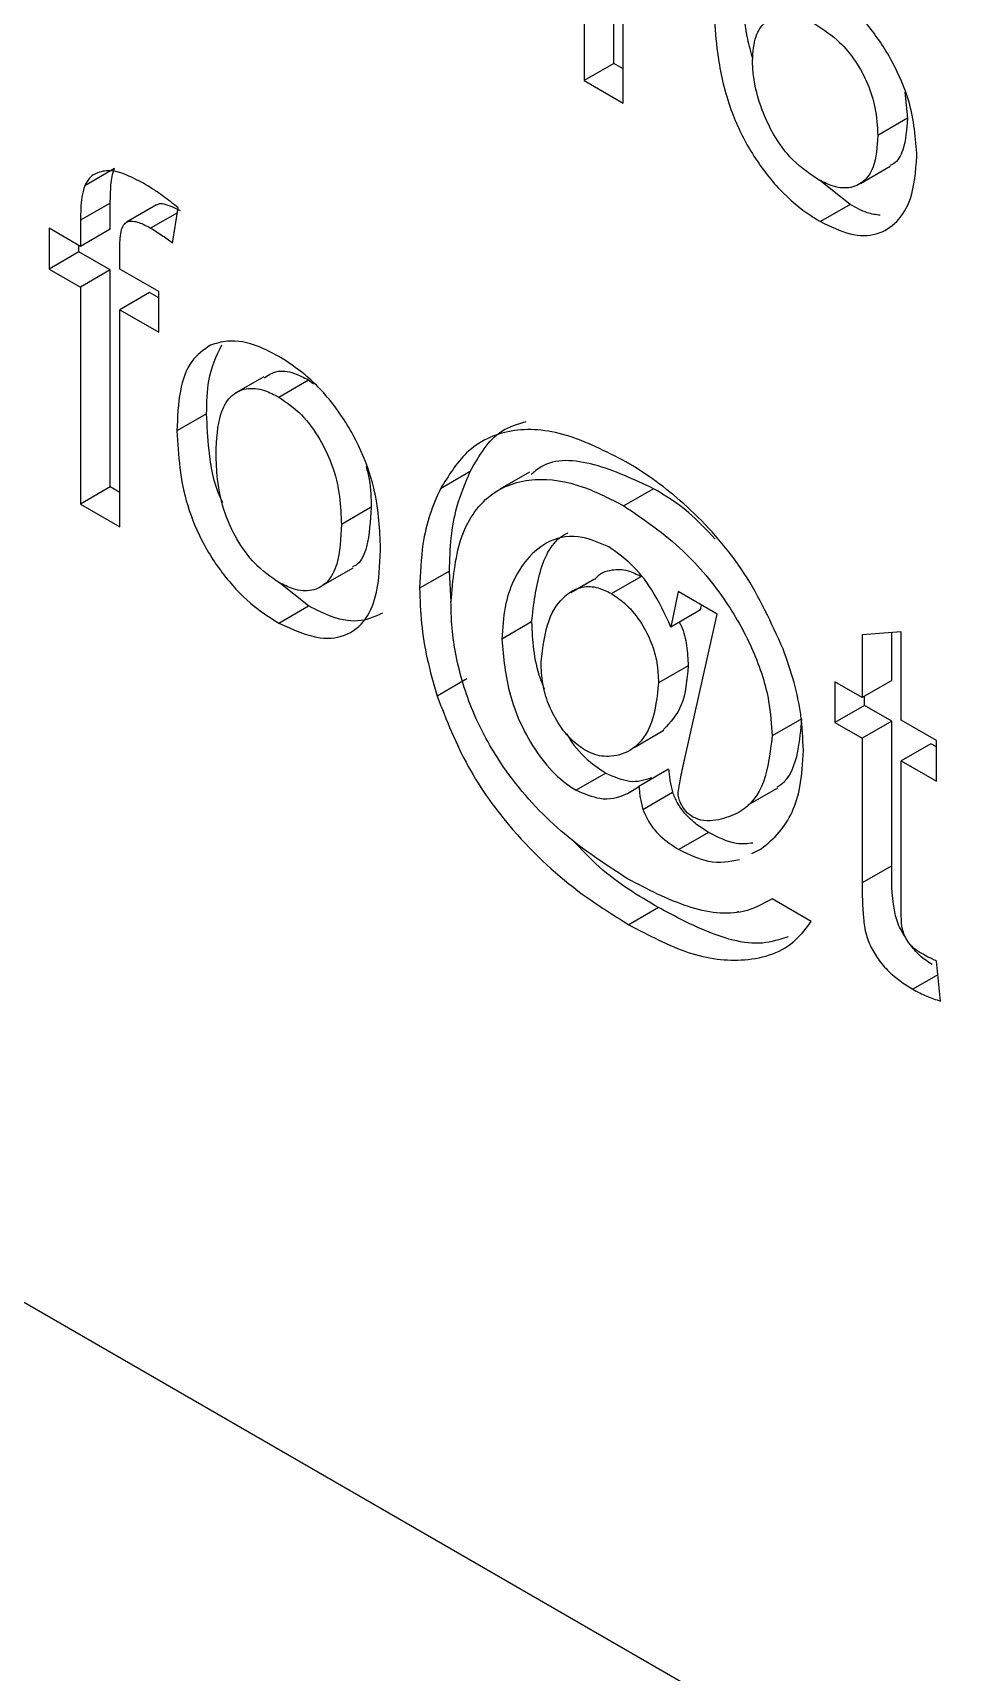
# Model space of a CAD drawing. Extents: x 75 to 2075, y 25 to 1460.
# Drawn here: x 1917.53 to 1921.89, y 987.6 to 995.4 of the extents above; entities that cross this region are included whole.
import ezdxf

# ---------------------------------------------------------------- set-up
doc = ezdxf.new("R2010")
doc.units = 0
doc.header["$LTSCALE"] = 5
doc.linetypes.add('SLD-KATı', pattern=[0])
doc.layers.get('0').update_dxf_attribs({"linetype": 'CONTINUOUS'})

msp = doc.modelspace()

# ---------------------------------------------------------------- linework, layer by layer
at = {"color": 7, "linetype": 'SLD-KATı'}
for p, q in [((1893.5876, 1003.1553), (1960.0556, 964.7841)), ((1920.338, 995.0614), (1920.338, 996.7391)), ((1920.2932, 995.2506), (1920.2932, 996.5579)), ((1920.1518, 996.4763), (1920.1518, 995.1689)), ((1920.2932, 995.2506), (1920.1518, 995.1689)), ((1920.338, 995.2247), (1920.2932, 995.2506)), ((1920.1518, 995.1689), (1920.338, 995.0614)), ((1921.6776, 995.1146), (1921.6902, 994.9899)), ((1921.6902, 994.9899), (1921.5487, 994.9083)), ((1917.9174, 994.7506), (1917.776, 994.6689)), ((1921.4665, 994.6797), (1921.6079, 994.7614)), ((1921.4172, 994.5802), (1921.2718, 994.6956)), ((1917.8976, 994.5866), (1917.7562, 994.5049)), ((1917.8976, 994.4619), (1917.8976, 994.5866)), ((1918.1169, 994.5774), (1917.9755, 994.4958)), ((1918.1939, 994.3964), (1918.2204, 994.5643)), ((1921.4172, 994.5802), (1921.2757, 994.4986)), ((1917.7562, 994.3802), (1917.6072, 994.4663)), ((1917.6072, 994.4663), (1917.6072, 994.2727)), ((1917.7562, 994.5049), (1917.7562, 994.3802)), ((1918.2167, 994.5406), (1918.0897, 994.4673)), ((1917.8976, 994.4619), (1917.7562, 994.3802)), ((1917.7486, 994.3543), (1917.6072, 994.2727)), ((1917.7486, 994.3543), (1917.7486, 994.3846)), ((1917.8976, 994.2683), (1917.7486, 994.3543)), ((1917.9425, 994.2727), (1917.9425, 994.3766)), ((1917.6072, 994.2727), (1917.7562, 994.1867)), ((1917.8976, 994.2683), (1917.7562, 994.1867)), ((1917.8976, 993.2359), (1917.8976, 994.2683)), ((1918.1287, 994.1652), (1917.9425, 994.2727)), ((1917.7562, 994.1867), (1917.7562, 993.1542)), ((1918.0839, 994.1608), (1917.9425, 994.0791)), ((1918.1287, 994.1349), (1918.0839, 994.1608)), ((1918.1287, 993.9716), (1918.1287, 994.1652)), ((1917.9425, 993.0467), (1917.9425, 994.0791)), ((1917.9425, 994.0791), (1918.1287, 993.9716)), ((1918.6281, 993.76), (1918.4866, 993.6783)), ((1918.6995, 993.6636), (1918.8409, 993.7453)), ((1918.8409, 993.7453), (1918.8651, 993.7261)), ((1918.356, 993.5842), (1918.2146, 993.5026)), ((1919.6098, 993.3091), (1919.4684, 993.2275)), ((1919.8923, 993.3066), (1919.7509, 993.2249)), ((1917.8976, 993.2359), (1917.7562, 993.1542)), ((1917.9425, 993.21), (1917.8976, 993.2359)), ((1920.4823, 993.2279), (1920.3409, 993.1462)), ((1917.7562, 993.1542), (1917.9425, 993.0467)), ((1919.1383, 993.1397), (1918.9969, 993.058)), ((1918.9119, 992.7697), (1919.0533, 992.8513)), ((1919.5109, 992.8362), (1919.3694, 992.7546)), ((1919.5187, 992.69), (1919.5109, 992.8362)), ((1918.8409, 992.6698), (1918.7012, 992.781)), ((1920.2017, 992.7971), (1920.089, 992.732)), ((1920.2818, 992.7286), (1920.4233, 992.8103)), ((1920.0647, 992.718), (1920.0603, 992.7154)), ((1920.5988, 992.7393), (1920.5647, 992.5694)), ((1920.785, 992.6317), (1920.5988, 992.7393)), ((1920.7062, 992.651), (1920.7109, 992.6745)), ((1918.6995, 992.5882), (1918.8409, 992.6698)), ((1920.7062, 992.651), (1920.5647, 992.5694)), ((1920.6308, 991.9441), (1920.785, 992.6317)), ((1919.902, 992.594), (1919.7606, 992.5123)), ((1921.6605, 992.5471), (1921.4742, 992.5323)), ((1921.4742, 992.5323), (1921.4742, 992.2339)), ((1921.6156, 992.3155), (1921.6156, 992.5436)), ((1921.6605, 992.1263), (1921.6605, 992.5471)), ((1920.6471, 992.3853), (1920.5057, 992.3037)), ((1919.5935, 992.3231), (1919.4521, 992.2414)), ((1921.4742, 992.2339), (1921.3438, 992.3091)), ((1921.3438, 992.3091), (1921.3438, 992.1156)), ((1921.6156, 992.3155), (1921.4742, 992.2339)), ((1921.4853, 992.1972), (1921.4853, 992.2402)), ((1921.1872, 992.1333), (1921.0458, 992.0517)), ((1921.4853, 992.1972), (1921.3438, 992.1156)), ((1921.6156, 992.1219), (1921.4853, 992.1972)), ((1920.3901, 991.9973), (1920.5315, 992.079)), ((1921.3438, 992.1156), (1921.4742, 992.0403)), ((1921.6156, 992.1219), (1921.4742, 992.0403)), ((1921.6156, 991.434), (1921.6156, 992.1219)), ((1921.8281, 992.0296), (1921.6605, 992.1263)), ((1921.4742, 992.0403), (1921.4742, 991.3523)), ((1921.8019, 992.0144), (1921.6605, 991.9328)), ((1921.8281, 991.9993), (1921.8019, 992.0144)), ((1921.8281, 991.836), (1921.8281, 992.0296)), ((1920.5539, 991.893), (1920.4125, 991.8113)), ((1921.6605, 991.2371), (1921.6605, 991.9328)), ((1921.6605, 991.9328), (1921.8281, 991.836)), ((1920.2548, 991.8751), (1920.1133, 991.7935)), ((1920.4311, 991.7024), (1920.5726, 991.7841)), ((1920.9319, 991.7234), (1921.0733, 991.805)), ((1920.744, 991.5927), (1920.6026, 991.5111)), ((1920.9497, 991.4924), (1920.994, 991.5143)), ((1921.6156, 991.434), (1921.4742, 991.3523)), ((1921.2321, 991.1692), (1921.0458, 991.2767)), ((1920.5062, 991.2353), (1920.3648, 991.1536)), ((1920.8781, 991.2131), (1920.8879, 991.2188)), ((1921.8468, 990.7898), (1921.8281, 990.981)), ((1921.8345, 990.9158), (1921.7155, 990.8471))]:
    msp.add_line(p, q, dxfattribs=at)
for points, knots in [([(1920.9539, 995.2716), (1920.9453, 995.3035), (1920.9062, 995.448), (1920.9071, 995.579), (1920.9078, 995.6812)], [0, 0, 0, 0, 0.2209073, 1, 1, 1, 1]), ([(1920.7664, 995.5995), (1920.77, 995.488), (1920.7759, 995.3024), (1920.8415, 995.031), (1920.9463, 994.8174), (1921.0787, 994.6446), (1921.1952, 994.5475), (1921.2607, 994.5077), (1921.2757, 994.4986)], [0, 0, 0, 0, 0.290215, 0.48286, 0.640938, 0.79888, 0.953785, 1, 1, 1, 1]), ([(1921.735, 994.8075), (1921.7286, 994.8941), (1921.7178, 995.0412), (1921.621, 995.2647), (1921.5032, 995.4417), (1921.389, 995.5488), (1921.3223, 995.5896), (1921.3057, 995.5997)], [0, 0, 0, 0, 0.299917, 0.509107, 0.717857, 0.929757, 1, 1, 1, 1]), ([(1920.9527, 995.2634), (1920.9555, 995.3047), (1920.9605, 995.3793), (1921.0091, 995.4507), (1921.0792, 995.4844), (1921.1647, 995.4811), (1921.2269, 995.4497), (1921.2542, 995.4359)], [0, 0, 0, 0, 0.232476, 0.420686, 0.60829, 0.82773, 1, 1, 1, 1]), ([(1921.2542, 995.4359), (1921.2926, 995.4106), (1921.3599, 995.3664), (1921.4456, 995.2625), (1921.5043, 995.1537), (1921.5429, 995.0299), (1921.5466, 994.9518), (1921.5487, 994.9083)], [0, 0, 0, 0, 0.236611, 0.414813, 0.592894, 0.773077, 1, 1, 1, 1]), ([(1921.2615, 994.7004), (1921.2164, 994.7318), (1921.1402, 994.7849), (1921.0511, 994.9098), (1920.989, 995.0437), (1920.9566, 995.1665), (1920.9536, 995.2403), (1920.9527, 995.2634)], [0, 0, 0, 0, 0.263925, 0.446892, 0.629245, 0.883835, 1, 1, 1, 1]), ([(1921.6902, 994.9899), (1921.6862, 994.9374), (1921.6796, 994.8507), (1921.641, 994.7788), (1921.6116, 994.7672), (1921.6059, 994.765)], [0, 0, 0, 0, 0.5542013, 0.9148683, 1, 1, 1, 1]), ([(1921.5487, 994.9083), (1921.5454, 994.8546), (1921.5398, 994.766), (1921.4849, 994.6846), (1921.4152, 994.6525), (1921.3359, 994.662), (1921.2836, 994.689), (1921.2615, 994.7004)], [0, 0, 0, 0, 0.294347, 0.485905, 0.677509, 0.86348, 1, 1, 1, 1]), ([(1921.2757, 994.4986), (1921.3235, 994.4752), (1921.418, 994.4289), (1921.5469, 994.4303), (1921.6452, 994.4921), (1921.7191, 994.6142), (1921.7292, 994.7371), (1921.735, 994.8075)], [0, 0, 0, 0, 0.189024, 0.374017, 0.559123, 0.747628, 1, 1, 1, 1]), ([(1918.0554, 994.6807), (1918.0071, 994.7059), (1917.9323, 994.7448), (1917.8441, 994.7383), (1917.7977, 994.7103), (1917.7814, 994.6792), (1917.776, 994.6689)], [0, 0, 0, 0, 0.423513, 0.655219, 0.88695, 1, 1, 1, 1]), ([(1917.8976, 994.5866), (1917.8982, 994.6155), (1917.8991, 994.6591), (1917.9054, 994.7146), (1917.9134, 994.7385), (1917.9174, 994.7506)], [0, 0, 0, 0, 0.4943834, 0.7453121, 1, 1, 1, 1]), ([(1917.776, 994.6689), (1917.7708, 994.6512), (1917.761, 994.618), (1917.7569, 994.561), (1917.7565, 994.5237), (1917.7562, 994.5049)], [0, 0, 0, 0, 0.364022, 0.681061, 1, 1, 1, 1]), ([(1918.2204, 994.5643), (1918.1972, 994.5826), (1918.1584, 994.6133), (1918.1032, 994.6518), (1918.0714, 994.6711), (1918.0554, 994.6807)], [0, 0, 0, 0, 0.425421, 0.712206, 1, 1, 1, 1]), ([(1918.2312, 994.5489), (1918.2051, 994.5622), (1918.1678, 994.5811), (1918.1287, 994.585), (1918.1196, 994.5777), (1918.1177, 994.5761)], [0, 0, 0, 0, 0.648946, 0.926439, 1, 1, 1, 1]), ([(1921.5597, 994.5282), (1921.5394, 994.5309), (1921.4937, 994.537), (1921.4445, 994.5648), (1921.4172, 994.5802)], [0, 0, 0, 0, 0.4432012, 1, 1, 1, 1]), ([(1917.9425, 994.3766), (1917.9435, 994.406), (1917.945, 994.4476), (1917.9621, 994.4873), (1917.9818, 994.5009), (1918.0148, 994.5018), (1918.0522, 994.4879), (1918.0805, 994.4724), (1918.0897, 994.4673)], [0, 0, 0, 0, 0.312382, 0.441268, 0.549611, 0.657583, 0.887417, 1, 1, 1, 1]), ([(1918.0897, 994.4673), (1918.0985, 994.462), (1918.1159, 994.4514), (1918.1508, 994.4289), (1918.1767, 994.4094), (1918.1939, 994.3964)], [0, 0, 0, 0, 0.250271, 0.500598, 1, 1, 1, 1]), ([(1918.6995, 993.8572), (1918.6671, 993.8742), (1918.5824, 993.9185), (1918.4679, 993.9393), (1918.4004, 993.9182), (1918.3744, 993.9101)], [0, 0, 0, 0, 0.276006, 0.7211, 1, 1, 1, 1]), ([(1918.3744, 993.9101), (1918.3419, 993.888), (1918.2735, 993.8413), (1918.2226, 993.6922), (1918.2173, 993.5677), (1918.2146, 993.5026)], [0, 0, 0, 0, 0.300987, 0.634538, 1, 1, 1, 1]), ([(1918.356, 993.5842), (1918.3571, 993.6386), (1918.3595, 993.7653), (1918.4028, 993.8588), (1918.4276, 993.9122)], [0, 0, 0, 0, 0.428789, 1, 1, 1, 1]), ([(1919.1832, 992.9606), (1919.1785, 993.0488), (1919.1704, 993.2), (1919.0855, 993.4357), (1918.9697, 993.6258), (1918.8335, 993.771), (1918.7414, 993.8303), (1918.6995, 993.8572)], [0, 0, 0, 0, 0.2717781, 0.465594, 0.659816, 0.8451512, 1, 1, 1, 1]), ([(1918.6306, 993.7555), (1918.648, 993.7673), (1918.6868, 993.7938), (1918.7642, 993.7843), (1918.8183, 993.7568), (1918.8409, 993.7453)], [0, 0, 0, 0, 0.319926, 0.716042, 1, 1, 1, 1]), ([(1918.4009, 993.3957), (1918.4038, 993.4619), (1918.4086, 993.5671), (1918.4642, 993.671), (1918.5386, 993.7099), (1918.6224, 993.7032), (1918.6768, 993.6753), (1918.6995, 993.6636)], [0, 0, 0, 0, 0.320821, 0.510606, 0.701435, 0.875337, 1, 1, 1, 1]), ([(1918.6995, 993.6636), (1918.7362, 993.6383), (1918.8081, 993.5887), (1918.8945, 993.4693), (1918.9598, 993.3337), (1918.9926, 993.1927), (1918.9955, 993.1013), (1918.9969, 993.058)], [0, 0, 0, 0, 0.202983, 0.397268, 0.566465, 0.79466, 1, 1, 1, 1]), ([(1918.4334, 993.1606), (1918.4302, 993.1672), (1918.3895, 993.2496), (1918.3646, 993.3999), (1918.3587, 993.5273), (1918.356, 993.5842)], [0, 0, 0, 0, 0.045973, 0.573506, 1, 1, 1, 1]), ([(1919.6098, 993.3091), (1919.6527, 993.3847), (1919.7183, 993.5002), (1919.8351, 993.5348), (1919.8755, 993.5468)], [0, 0, 0, 0, 0.654296, 1, 1, 1, 1]), ([(1918.2146, 993.5026), (1918.2215, 993.3862), (1918.2319, 993.2102), (1918.3399, 992.9552), (1918.4581, 992.7821), (1918.5847, 992.66), (1918.6664, 992.6089), (1918.6995, 992.5882)], [0, 0, 0, 0, 0.3472362, 0.5252937, 0.703487, 0.8798064, 1, 1, 1, 1]), ([(1920.3499, 993.3561), (1920.2548, 993.4049), (1920.0636, 993.5028), (1919.7955, 993.522), (1919.5891, 993.4237), (1919.5064, 993.2892), (1919.4684, 993.2275)], [0, 0, 0, 0, 0.2576588, 0.517547, 0.7788009, 1, 1, 1, 1]), ([(1918.6995, 992.7818), (1918.6609, 992.8085), (1918.587, 992.8599), (1918.4984, 992.9826), (1918.434, 993.1236), (1918.4045, 993.2643), (1918.402, 993.3555), (1918.4009, 993.3957)], [0, 0, 0, 0, 0.210185, 0.402945, 0.572306, 0.811245, 1, 1, 1, 1]), ([(1919.1142, 993.3338), (1919.1199, 993.3129), (1919.1386, 993.2446), (1919.1384, 993.1827), (1919.1383, 993.1397)], [0, 0, 0, 0, 0.305458, 1, 1, 1, 1]), ([(1919.5109, 992.8362), (1919.5126, 992.8898), (1919.516, 992.9968), (1919.5458, 993.1594), (1919.5865, 993.2546), (1919.6098, 993.3091)], [0, 0, 0, 0, 0.299526, 0.599287, 1, 1, 1, 1]), ([(1920.4823, 993.2279), (1920.3881, 993.2718), (1920.1989, 993.36), (1919.9896, 993.3741), (1919.9151, 993.308), (1919.9, 993.2947)], [0, 0, 0, 0, 0.442337, 0.887284, 1, 1, 1, 1]), ([(1921.0988, 992.4654), (1921.0424, 992.589), (1920.9295, 992.8369), (1920.6673, 993.1333), (1920.4686, 993.286), (1920.3647, 993.3474), (1920.3499, 993.3561)], [0, 0, 0, 0, 0.323528, 0.648442, 0.949954, 1, 1, 1, 1]), ([(1919.4684, 993.2275), (1919.4505, 993.1874), (1919.4146, 993.1071), (1919.3778, 992.9503), (1919.3725, 992.8258), (1919.3694, 992.7546)], [0, 0, 0, 0, 0.299545, 0.599286, 1, 1, 1, 1]), ([(1919.5185, 992.6884), (1919.5277, 992.7935), (1919.5464, 993.004), (1919.6898, 993.2143), (1919.9028, 993.2885), (1920.1295, 993.2545), (1920.2759, 993.1795), (1920.3409, 993.1462)], [0, 0, 0, 0, 0.222608, 0.446122, 0.658767, 0.848335, 1, 1, 1, 1]), ([(1920.7746, 992.9884), (1920.7331, 993.0332), (1920.6401, 993.1334), (1920.5385, 993.1942), (1920.4823, 993.2279)], [0, 0, 0, 0, 0.446889, 1, 1, 1, 1]), ([(1920.3409, 993.1462), (1920.4367, 993.0812), (1920.6102, 992.9634), (1920.8233, 992.7104), (1920.9628, 992.4589), (1921.035, 992.2346), (1921.0426, 992.1061), (1921.0458, 992.0517)], [0, 0, 0, 0, 0.279046, 0.505254, 0.686257, 0.867037, 1, 1, 1, 1]), ([(1919.1383, 993.1397), (1919.1347, 993.0745), (1919.1288, 992.9707), (1919.091, 992.8756), (1919.0579, 992.8597), (1919.0506, 992.8561)], [0, 0, 0, 0, 0.567703, 0.904068, 1, 1, 1, 1]), ([(1918.9969, 993.058), (1918.9941, 992.9915), (1918.9896, 992.8854), (1918.9356, 992.7788), (1918.8616, 992.7374), (1918.7774, 992.7423), (1918.7223, 992.7702), (1918.6995, 992.7818)], [0, 0, 0, 0, 0.320033, 0.509653, 0.700284, 0.875466, 1, 1, 1, 1]), ([(1920.269, 992.9511), (1920.2269, 992.9692), (1920.1249, 993.0131), (1919.986, 992.9899), (1919.8549, 992.8801), (1919.7737, 992.7163), (1919.7639, 992.5643), (1919.7606, 992.5123)], [0, 0, 0, 0, 0.142687, 0.345447, 0.53799, 0.842211, 1, 1, 1, 1]), ([(1919.902, 992.594), (1919.9119, 992.6769), (1919.9316, 992.8424), (1920.0036, 992.9832), (1920.0678, 993.0142), (1920.0749, 993.0177)], [0, 0, 0, 0, 0.471258, 0.941027, 1, 1, 1, 1]), ([(1918.6995, 992.5882), (1918.7666, 992.5577), (1918.8855, 992.5038), (1919.033, 992.5261), (1919.1278, 992.6115), (1919.1775, 992.764), (1919.1811, 992.8895), (1919.1832, 992.9606)], [0, 0, 0, 0, 0.237936, 0.421664, 0.606073, 0.77705, 1, 1, 1, 1]), ([(1920.5647, 992.5694), (1920.5367, 992.6304), (1920.4868, 992.7394), (1920.3785, 992.8744), (1920.3051, 992.9258), (1920.269, 992.9511)], [0, 0, 0, 0, 0.3934087, 0.7020465, 1, 1, 1, 1]), ([(1920.2031, 992.7953), (1920.2047, 992.7977), (1920.2232, 992.8258), (1920.277, 992.8443), (1920.3529, 992.8453), (1920.4021, 992.8208), (1920.4233, 992.8103)], [0, 0, 0, 0, 0.03712, 0.439491, 0.758608, 1, 1, 1, 1]), ([(1919.3694, 992.7546), (1919.3712, 992.699), (1919.3748, 992.5905), (1919.4022, 992.4174), (1919.4354, 992.3005), (1919.4521, 992.2414)], [0, 0, 0, 0, 0.342009, 0.667665, 1, 1, 1, 1]), ([(1919.9469, 992.4038), (1919.9552, 992.4736), (1919.9706, 992.6031), (1920.0492, 992.7171), (1920.134, 992.7648), (1920.2117, 992.7633), (1920.2607, 992.7391), (1920.2818, 992.7286)], [0, 0, 0, 0, 0.317262, 0.588021, 0.76018, 0.896718, 1, 1, 1, 1]), ([(1920.3587, 991.3722), (1920.2639, 991.4334), (1920.0737, 991.5563), (1919.8265, 991.8051), (1919.6505, 992.0849), (1919.5513, 992.3545), (1919.5208, 992.5556), (1919.5189, 992.6633), (1919.5185, 992.6884)], [0, 0, 0, 0, 0.227368, 0.456136, 0.61734, 0.778481, 0.94834, 1, 1, 1, 1]), ([(1920.2818, 992.7286), (1920.3057, 992.7127), (1920.3576, 992.678), (1920.4247, 992.592), (1920.475, 992.4949), (1920.502, 992.3959), (1920.5044, 992.3353), (1920.5057, 992.3037)], [0, 0, 0, 0, 0.1870148, 0.4055168, 0.5968965, 0.7900873, 1, 1, 1, 1]), ([(1919.193, 992.6362), (1919.1608, 992.6208), (1919.092, 992.5878), (1918.9658, 992.6066), (1918.8787, 992.6507), (1918.8409, 992.6698)], [0, 0, 0, 0, 0.332149, 0.709943, 1, 1, 1, 1]), ([(1919.902, 992.594), (1919.906, 992.5059), (1919.9106, 992.4015), (1919.9559, 992.2913), (1919.9631, 992.2741)], [0, 0, 0, 0, 0.843142, 1, 1, 1, 1]), ([(1920.6044, 992.5923), (1920.6073, 992.587), (1920.6263, 992.551), (1920.6423, 992.4772), (1920.6454, 992.4168), (1920.6471, 992.3853)], [0, 0, 0, 0, 0.076604, 0.519149, 1, 1, 1, 1]), ([(1919.7606, 992.5123), (1919.7681, 992.4244), (1919.7802, 992.2824), (1919.8586, 992.0808), (1919.9475, 991.9389), (1920.0358, 991.8438), (1920.0928, 991.8068), (1920.1133, 991.7935)], [0, 0, 0, 0, 0.343133, 0.553948, 0.728266, 0.902288, 1, 1, 1, 1]), ([(1921.1948, 991.9831), (1921.1925, 992.0391), (1921.1882, 992.1426), (1921.1537, 992.307), (1921.1173, 992.4121), (1921.0988, 992.4654)], [0, 0, 0, 0, 0.367629, 0.6793095, 1, 1, 1, 1]), ([(1920.1535, 991.9854), (1920.1294, 992.0026), (1920.0835, 992.0353), (1920.0246, 992.116), (1919.979, 992.2047), (1919.9509, 992.306), (1919.9483, 992.3694), (1919.9469, 992.4038)], [0, 0, 0, 0, 0.194606, 0.371225, 0.565085, 0.763916, 1, 1, 1, 1]), ([(1920.6471, 992.3853), (1920.6411, 992.3181), (1920.6296, 992.1889), (1920.5617, 992.1166), (1920.5292, 992.0819)], [0, 0, 0, 0, 0.520099, 1, 1, 1, 1]), ([(1920.5057, 992.3037), (1920.4987, 992.238), (1920.4849, 992.1065), (1920.3985, 991.9871), (1920.2928, 991.9488), (1920.2101, 991.9565), (1920.1662, 991.9789), (1920.1535, 991.9854)], [0, 0, 0, 0, 0.289975, 0.580271, 0.789092, 0.938855, 1, 1, 1, 1]), ([(1919.4521, 992.2414), (1919.4968, 992.1276), (1919.5863, 991.8998), (1919.8315, 991.5631), (1920.1017, 991.3173), (1920.2907, 991.1997), (1920.3648, 991.1536)], [0, 0, 0, 0, 0.2403064, 0.4807938, 0.7964893, 1, 1, 1, 1]), ([(1921.0704, 991.8101), (1921.0761, 991.8132), (1921.1288, 991.842), (1921.1722, 991.9578), (1921.1828, 992.0811), (1921.1872, 992.1333)], [0, 0, 0, 0, 0.0661946, 0.6049225, 1, 1, 1, 1]), ([(1920.0683, 992.0622), (1920.0761, 992.0493), (1920.1106, 991.9922), (1920.1777, 991.9258), (1920.2344, 991.8885), (1920.2548, 991.8751)], [0, 0, 0, 0, 0.157577, 0.697076, 1, 1, 1, 1]), ([(1921.0458, 992.0517), (1921.0373, 991.9745), (1921.0204, 991.8219), (1920.9216, 991.6937), (1920.8352, 991.6654), (1920.8037, 991.6551)], [0, 0, 0, 0, 0.393484, 0.778599, 1, 1, 1, 1]), ([(1920.994, 991.5143), (1921.0241, 991.5389), (1921.1083, 991.6079), (1921.1833, 991.7684), (1921.1916, 991.9233), (1921.1948, 991.9831)], [0, 0, 0, 0, 0.254756, 0.712248, 1, 1, 1, 1]), ([(1920.5539, 991.893), (1920.5548, 991.8841), (1920.5565, 991.8663), (1920.5604, 991.8307), (1920.5677, 991.8027), (1920.5726, 991.7841)], [0, 0, 0, 0, 0.251183, 0.502426, 1, 1, 1, 1]), ([(1920.5988, 991.7831), (1920.6029, 991.8077), (1920.6095, 991.8474), (1920.6211, 991.9003), (1920.6276, 991.9295), (1920.6308, 991.9441)], [0, 0, 0, 0, 0.447495, 0.723736, 1, 1, 1, 1]), ([(1920.2548, 991.8751), (1920.2937, 991.8581), (1920.3751, 991.8224), (1920.4404, 991.8426), (1920.4744, 991.8532)], [0, 0, 0, 0, 0.477417, 1, 1, 1, 1]), ([(1920.1133, 991.7935), (1920.1518, 991.7772), (1920.2389, 991.7404), (1920.3385, 991.7629), (1920.392, 991.7979), (1920.4125, 991.8113)], [0, 0, 0, 0, 0.328891, 0.742951, 1, 1, 1, 1]), ([(1920.4125, 991.8113), (1920.4134, 991.8024), (1920.4151, 991.7847), (1920.419, 991.7491), (1920.4263, 991.7211), (1920.4311, 991.7024)], [0, 0, 0, 0, 0.251183, 0.502426, 1, 1, 1, 1]), ([(1920.744, 991.5927), (1920.7248, 991.6046), (1920.6862, 991.6285), (1920.634, 991.6764), (1920.5945, 991.7314), (1920.5795, 991.7675), (1920.5726, 991.7841)], [0, 0, 0, 0, 0.289361, 0.580552, 0.806479, 1, 1, 1, 1]), ([(1920.6675, 991.6672), (1920.659, 991.6729), (1920.6417, 991.6848), (1920.62, 991.7138), (1920.6054, 991.7433), (1920.5993, 991.7669), (1920.5989, 991.7788), (1920.5988, 991.7831)], [0, 0, 0, 0, 0.238356, 0.489697, 0.711502, 0.896296, 1, 1, 1, 1]), ([(1920.4311, 991.7024), (1920.4425, 991.6772), (1920.4636, 991.63), (1920.5255, 991.56), (1920.5725, 991.5301), (1920.6026, 991.5111)], [0, 0, 0, 0, 0.293769, 0.54894, 1, 1, 1, 1]), ([(1920.8037, 991.6551), (1920.7862, 991.6522), (1920.7513, 991.6465), (1920.7048, 991.6491), (1920.6757, 991.6632), (1920.6675, 991.6672)], [0, 0, 0, 0, 0.416469, 0.834736, 1, 1, 1, 1]), ([(1920.9537, 991.5423), (1920.9284, 991.539), (1920.8646, 991.5308), (1920.7894, 991.5694), (1920.744, 991.5927)], [0, 0, 0, 0, 0.397062, 1, 1, 1, 1]), ([(1920.5062, 991.2353), (1920.4102, 991.2914), (1920.2682, 991.3744), (1920.1383, 991.5122), (1920.0962, 991.5569)], [0, 0, 0, 0, 0.675754, 1, 1, 1, 1]), ([(1920.6026, 991.5111), (1920.6506, 991.4882), (1920.7552, 991.4385), (1920.8432, 991.4546), (1920.8907, 991.4633)], [0, 0, 0, 0, 0.459631, 1, 1, 1, 1]), ([(1921.6798, 991.0944), (1921.6688, 991.1121), (1921.6429, 991.1537), (1921.6137, 991.2765), (1921.6148, 991.3665), (1921.6156, 991.434)], [0, 0, 0, 0, 0.156519, 0.367568, 1, 1, 1, 1]), ([(1921.0458, 991.2767), (1921.0021, 991.2526), (1920.8894, 991.1907), (1920.6456, 991.2222), (1920.4541, 991.3223), (1920.3587, 991.3722)], [0, 0, 0, 0, 0.240966, 0.621536, 1, 1, 1, 1]), ([(1921.4742, 991.3523), (1921.4749, 991.2976), (1921.4759, 991.2177), (1921.4891, 991.1103), (1921.52, 991.0366), (1921.5621, 990.9712), (1921.6284, 990.9013), (1921.6821, 990.8679), (1921.7155, 990.8471)], [0, 0, 0, 0, 0.3015, 0.439766, 0.55015, 0.659863, 0.787872, 1, 1, 1, 1]), ([(1921.1219, 991.0962), (1921.0825, 991.0833), (1920.9626, 991.0441), (1920.7419, 991.1092), (1920.5734, 991.1993), (1920.5062, 991.2353)], [0, 0, 0, 0, 0.227653, 0.691713, 1, 1, 1, 1]), ([(1921.7551, 991.0178), (1921.743, 991.0253), (1921.7231, 991.0378), (1921.6967, 991.0647), (1921.6786, 991.0942), (1921.6593, 991.1469), (1921.6611, 991.193), (1921.6606, 991.2289), (1921.6605, 991.2371)], [0, 0, 0, 0, 0.179327, 0.29673, 0.414371, 0.53717, 0.894909, 1, 1, 1, 1]), ([(1920.3648, 991.1536), (1920.46, 991.1031), (1920.6511, 991.0018), (1920.9318, 990.9684), (1921.1315, 991.0347), (1921.2097, 991.1392), (1921.2321, 991.1692)], [0, 0, 0, 0, 0.277745, 0.557391, 0.873005, 1, 1, 1, 1]), ([(1921.807, 990.9649), (1921.7871, 990.9774), (1921.7487, 991.0016), (1921.7157, 991.0432), (1921.6998, 991.0633)], [0, 0, 0, 0, 0.518874, 1, 1, 1, 1]), ([(1921.8281, 990.981), (1921.8221, 990.9838), (1921.8099, 990.9894), (1921.7856, 991.0012), (1921.7673, 991.0111), (1921.7551, 991.0178)], [0, 0, 0, 0, 0.2500771, 0.5001666, 1, 1, 1, 1]), ([(1921.7155, 990.8471), (1921.7266, 990.8409), (1921.7487, 990.8285), (1921.7926, 990.8091), (1921.8251, 990.7975), (1921.8468, 990.7898)], [0, 0, 0, 0, 0.2503437, 0.5007985, 1, 1, 1, 1])]:
    msp.add_open_spline(points, degree=3, knots=knots, dxfattribs=at)

doc.saveas('drawing.dxf')
